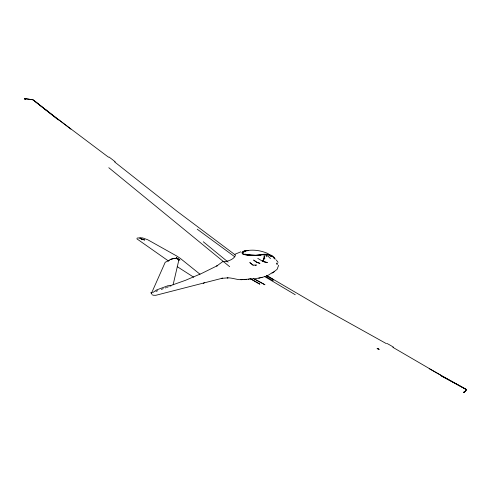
<?xml version="1.0" encoding="UTF-8"?>
<svg xmlns="http://www.w3.org/2000/svg" width="491" height="491" viewBox="0 0 491 491"><rect width="100%" height="100%" fill="white"/><g stroke="black" fill="none" stroke-linecap="round" stroke-linejoin="round"><path stroke-width="0.74" d="M278.636 265.244L277.12 269.326L272.769 272.671M151.922 292.888L151.007 293.01L151.087 292.421L151.455 293.722M45.982 110.015L33.584 100.219A1.884 0.792 31.5 0 0 32.879 99.765L24.562 98.599L25.753 98.918M441.323 375.744L465.775 389.179A1.884 0.595 16.3 0 1 466.272 389.553C467.051 390.419 462.982 393.009 464.198 392.162L463.958 392.493L466.389 390.007L466.278 389.529A1.884 0.595 16.6 0 0 465.775 389.179L429.183 368.673M463.885 392.481L464.148 392.174L463.553 392.321L464.363 392.106M245.009 251.809L245.181 250.956L248.286 250.588M173.108 284.823L178.785 260.334L178.258 259.248L176.453 258.438M262.691 261.421L264.256 257.671L262.691 261.421L267.423 262.575L263.268 261.556M276.402 263.323L276.949 264.41A0.816 0.687 75.2 0 0 277.311 264.305L277.476 264.066M151.639 292.906L165.221 262.243L169.045 260.543M223.067 261.721C227.548 261.55 233.968 259.708 235.484 255.111L176.963 211.216L114.685 161.981M151.326 293.6L151.523 293.293M263.667 259.714L264.778 258.352L264.146 255.529L264.06 258.352L264.778 258.352M270.547 255.535C268.381 254.117 261.022 254.51 259.592 255.467M245.181 250.956C244.469 251.061 242.609 252.276 243.671 252.945M204.501 282.656L203.28 283.344M178.466 260.611L178.785 260.334M222.601 261.697L216.721 266.061L217.231 265.741L201.598 273.462L185.518 280.3L169.769 285.909M243.407 251.466L242.186 252.491L242.984 253.816L247.599 255.099L255.16 255.302M155.972 291.396L157.721 290.727M272.21 272.665L268.368 275.175L266.398 275.887M272.057 273.113L274.487 271.578M152.793 292.568L156.635 289.929L168.118 285.658L171.015 286.007M168.781 260.77L170.076 259.573C172.574 258.732 176.692 257.345 178.742 259.892M234.999 254.24L240.799 251.834M161.343 289.395L163.307 288.677M165.283 287.953L165.823 287.757M166.596 287.474L168.352 286.842M463.909 392.272L463.553 392.321M24.575 98.531L24.986 99.096M260.924 277.661L264.305 276.764M243.769 251.208L245.911 250.821M170.131 259.451L173.814 258.481M255.099 265.373L256.48 265.042L253.049 265.115L249.802 262.55L253.16 265.257M255.295 278.63L259.948 277.888M258.745 278.17L262.09 277.384M276.899 262.98L277.501 263.458M259.23 255.265L260.739 254.976M248.863 279.134L240.946 279.667M243.972 279.667L246.144 279.397L245.169 279.514M137.155 238.08L140.015 237.804M253.049 278.796L248.219 279.207M248.421 250.392C255.24 249.581 262.176 250.932 268.399 253.749M255.252 255.234C261.936 254.731 271.29 251.674 275.341 259.266M263.833 254.7L265.134 254.614M241.265 279.704L242.131 279.655C237.067 280.122 232.311 277.562 227.229 277.875L228.008 277.863L221.392 278.372L222.583 278.158L155.819 295.3L153.48 295.269L151.842 294.668M141.979 238.761L139.647 238.466M250.011 254.976L247.396 254.614L254.939 255.24M174.55 258.291L175.919 258.389M257.382 255.381L258.683 255.578M140.119 237.804L142.586 237.92L147.65 239.718L176.828 256.075L180.387 258.456L199.997 274.23M247.298 254.602L247.016 254.608M266.944 254.633L267.527 254.706M24.605 98.783L25.489 98.986M246.752 254.522L245.396 254.111M24.703 98.63L32.872 99.783A1.884 0.798 31.9 0 1 33.578 100.244L58.331 119.933M246.243 254.393L246.592 254.485M271.916 256.241L270.774 255.75M270.418 255.602L268.927 254.964L270.811 256.222M272.124 256.357L271.007 255.872L272.106 256.351M271.075 255.885L272.075 256.333M262.697 261.009L264.428 261.826M270.596 255.541L272.247 256.4L271.633 256.112M465.769 389.203L441.237 375.94M253.546 278.655L264.956 284.768L253.632 278.465M386.478 343.7L318.432 305.801L266.987 275.672M270.345 255.75L270.701 255.946M441.268 375.505L392.849 347.315M266.429 275.574L273.628 279.717M249.968 278.458L259.862 284.166L250.023 278.483M264.44 276.421L295.257 294.747M265.484 276.237L273.26 280.809M257.775 258.376L262.728 261.365M177.226 266.65L193.749 277.237M247.36 250.686C245.752 250.533 239.964 251.484 242.554 254.043C246.875 255.541 251.435 255.909 255.977 255.437C262.114 254.854 269.97 252.38 274.414 258.462M168.566 261.071L136.793 238.779M234.888 256.867L197.235 229.205M243.898 251.625L244.236 251.871M108.493 157.194L58.355 119.491M70.913 129.139L45.97 109.923M33.548 100.207L58.411 119.73M203.292 241.775L228.149 262.133M108.799 167.707L229.671 266.693M270.473 258.616L268.411 256.48L265.686 254.884L266.466 256.787M276.292 260.021L278.059 262.304M273.579 257.419L274.782 258.88M387.166 343.534A76.277 24.654 19.3 0 1 393.604 347.217M108.984 156.997A76.271 30.08 29.4 0 1 115.244 161.858M464.302 392.131L463.983 392.45L464.339 392.106M378.125 348.788L377.039 348.641L379.242 349.359L378.125 348.788M25.698 98.93L24.624 98.759L25.698 98.93M144.612 239.989L141.12 238.976L144.612 239.989M25.827 98.894L24.728 98.587L25.82 98.887M259.843 263.305L256.689 262.403L253.614 260.058L257.241 262.403L259.843 263.305M25.323 99.022L24.55 98.703L25.323 99.022M179.841 260.021L176.232 257.609L179.841 260.021"/></g></svg>
